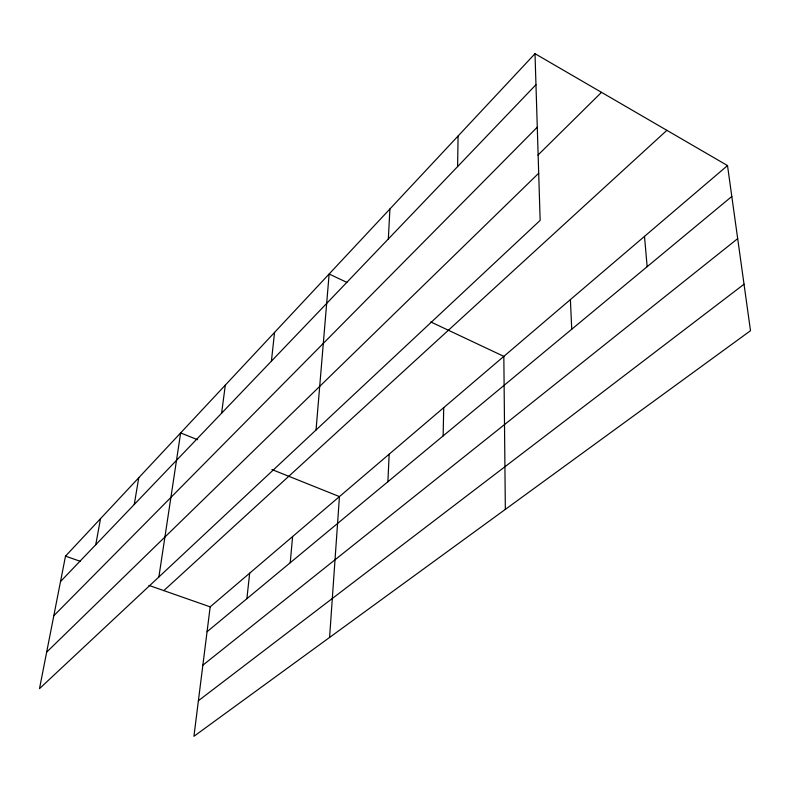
<?xml version="1.0" encoding="UTF-8"?>
<svg xmlns="http://www.w3.org/2000/svg" width="790" height="790" viewBox="0 0 790 790"><rect width="100%" height="100%" fill="white"/><g stroke="black" fill="none" stroke-linecap="round" stroke-linejoin="round"><path stroke-width="1.19" d="M457.608 166.591L458.082 136.018M443.141 435.912L443.723 407.64M387.88 481.742L389.174 454.171M388.334 238.975L389.924 208.955M329.588 637.441L339.443 496.594L271.918 469.527M316.04 429.987L329.134 274.012L346.879 282.385M290.226 562.747L292.606 536.548M271.404 361.168L274.565 332.412M246.885 598.692L249.67 573.165M727.511 165.574L210.18 606.858L193.925 736.31L750.5 330.714L727.511 165.574L535.008 53.69L65.501 556.14L39.5 688.633L540.153 220.39L535.008 53.69M221.605 413.209L225.318 385.115M158.879 576.976L180.643 432.93L197.569 439.714M134.261 504.484L138.754 477.753M95.758 544.715L100.528 518.655M60.514 581.539L535.966 84.708M53.809 615.746L537.279 127.17M537.96 155.117L601.506 92.331M46.659 652.135L538.691 173.237M163.836 590.604L666.888 130.33M207.059 631.724L731.817 196.463M202.862 665.18L737.682 238.629M198.399 700.72L744.032 284.222M65.501 556.14L80.363 561.344M148.964 585.4L210.18 606.858M430.807 321.955L503.832 356.369L505.343 509.372M644.492 236.388L647.158 266.684M570.39 299.598L571.743 329.242"/></g></svg>
